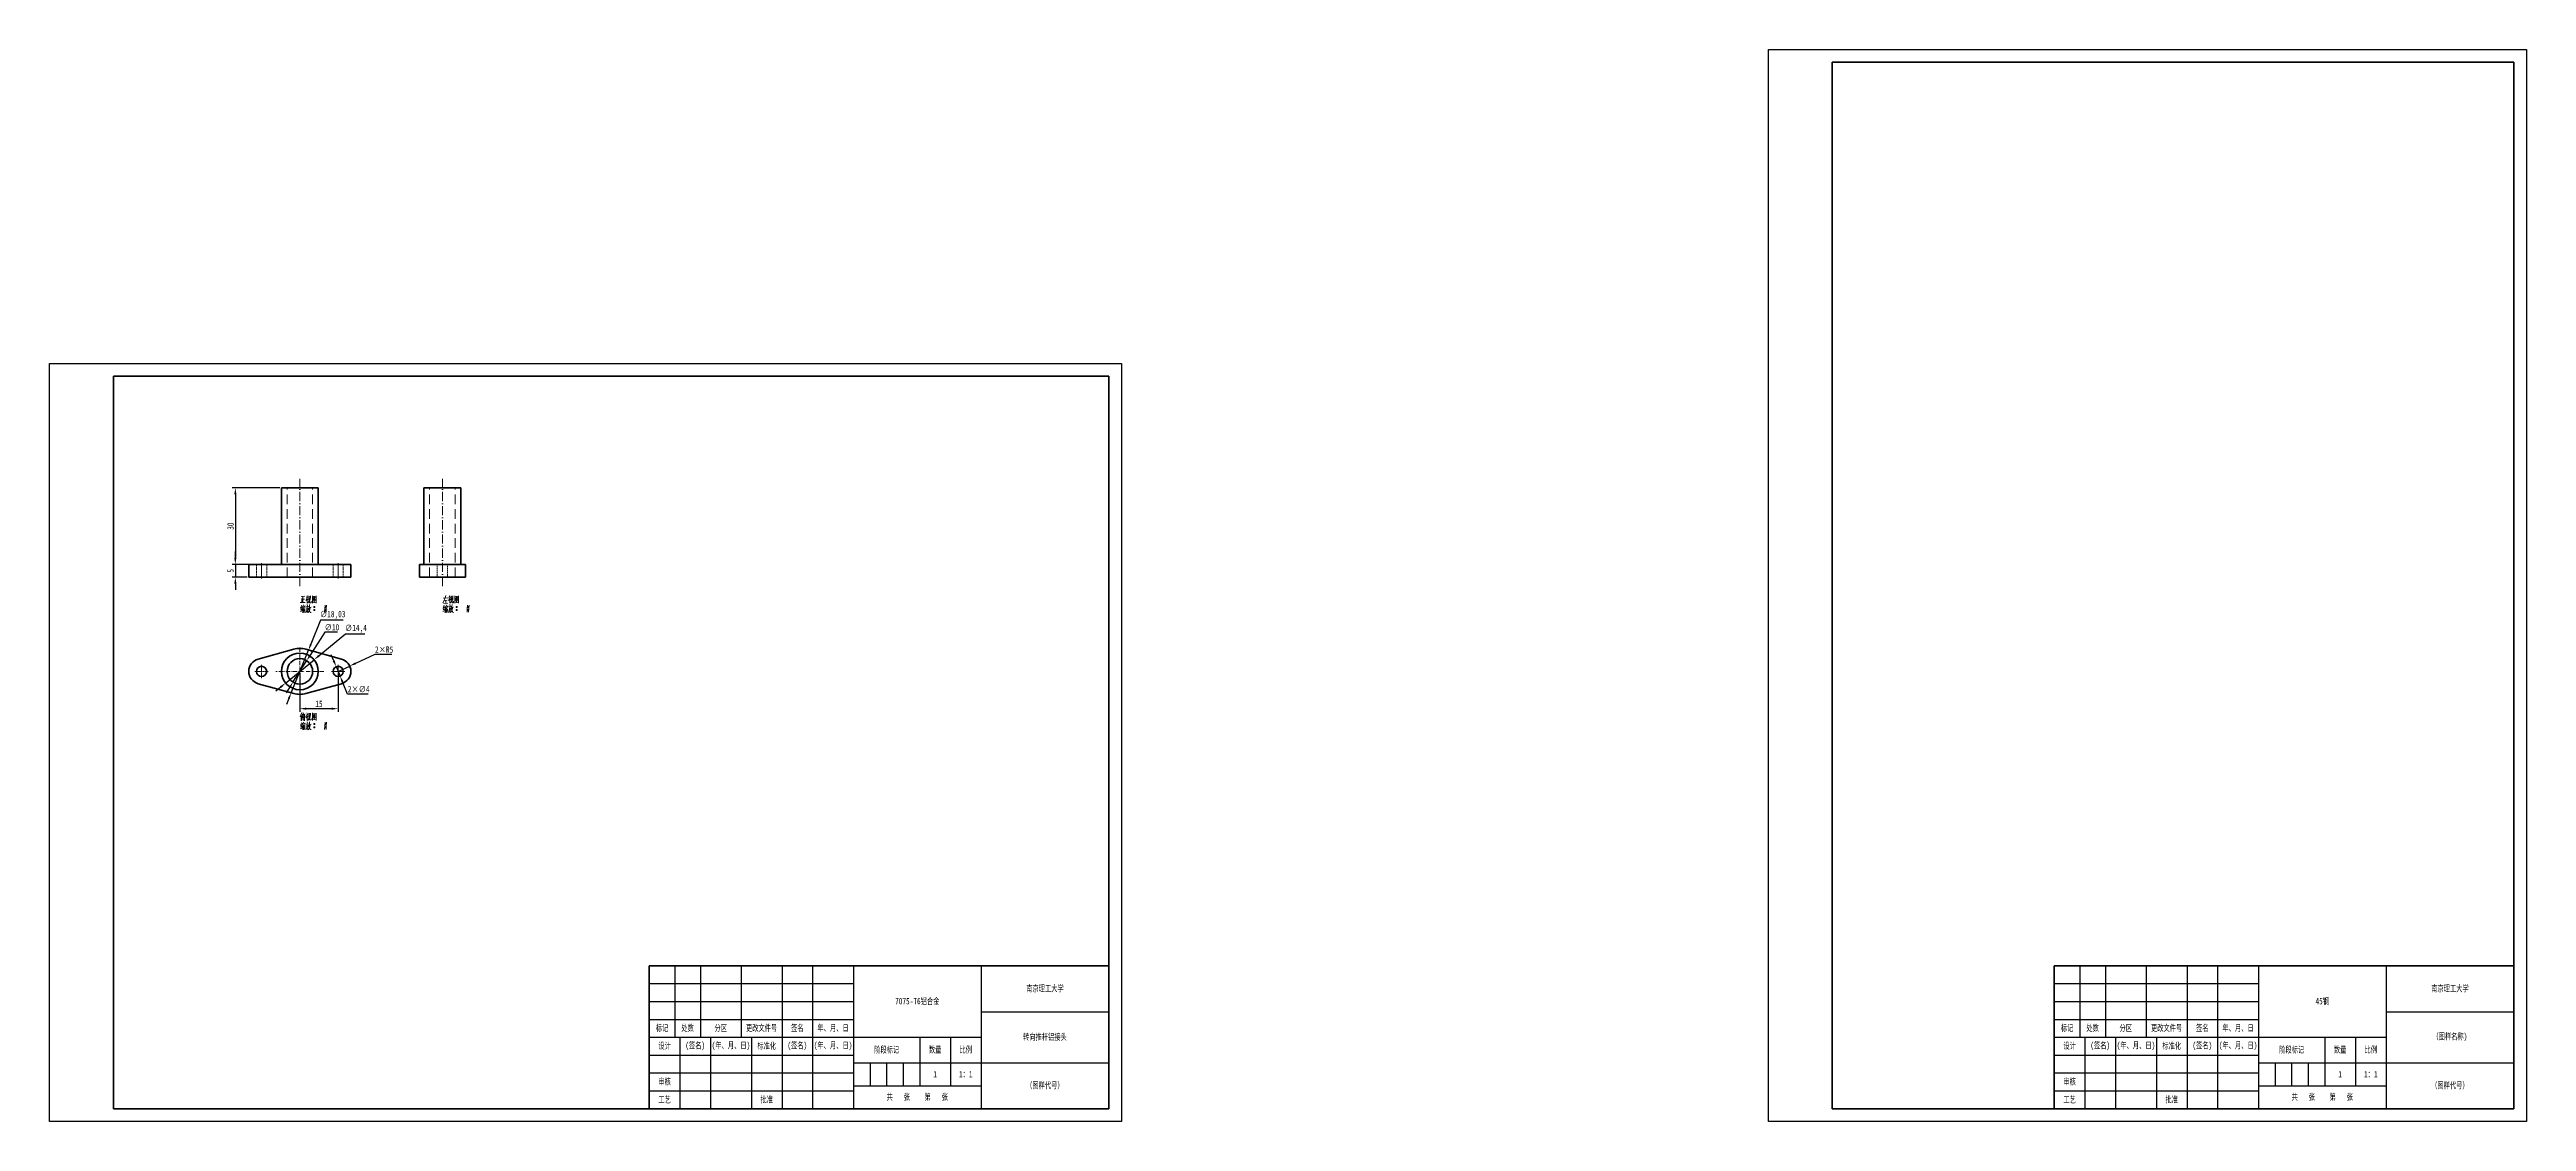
# Model space of a CAD drawing. Header units: millimetres. Extents: x 1050 to 2021, y 766 to 1186.
import ezdxf

# ---------------------------------------------------------------- set-up
doc = ezdxf.new("R2010")
doc.units = ezdxf.units.MM
doc.header["$LTSCALE"] = 0.3
for name, pattern in [('CENTER', [50.8, 31.75, -6.35, 6.35, -6.35]), ('DASHDOT', [18.5, 12, -3, 0.5, -3]), ('DASHED', [19.05, 12.7, -6.35])]:
    doc.linetypes.add(name, pattern=pattern)
for name, color, linetype, lineweight in [('尺寸线', 3, 'Continuous', 25), ('粗实线', 7, 'Continuous', 50), ('细实线', 7, 'Continuous', 25), ('细文本', 7, 'Continuous', 25), ('细点画线', 1, 'CENTER', 25), ('虚线', 2, 'DASHED', 25)]:
    doc.layers.add(name, color=color, linetype=linetype, lineweight=lineweight)
doc.styles.add('NUT Standard', font='simfang.ttf', dxfattribs={"width": 0.7, "height": 2.5})
doc.dimstyles.new('NUT Standard', dxfattribs={"dimtxt": 2.5, "dimasz": 2.5, "dimexe": 1.25, "dimexo": 0.625, "dimtad": 1, "dimtoh": 1, "dimtxsty": 'NUT Standard', "dimcen": 2.5, "dimadec": 0, "dimazin": 0, "dimtfac": 1, "dimtmove": 0, "dimatfit": 3, "dimfxl": 1, "dimarcsym": 0})

# ---------------------------------------------------------------- blocks, each defined once
blk = doc.blocks.new('*D5')
at = {"layer": 'Defpoints', "color": 0, "transparency": 16777216}
for p in [(1128.12, 983.89), (1122.85, 978.89), (1128.12, 978.89)]:
    blk.add_point(p, dxfattribs=at)
at = {"layer": '尺寸线', "color": 0, "lineweight": -2, "transparency": 16777216}
for p, q in [((1127.5, 983.89), (1121.6, 983.89)), ((1122.85, 986.39), (1122.85, 988.89)), ((1122.85, 983.89), (1122.85, 978.89)), ((1127.5, 978.89), (1121.6, 978.89)), ((1122.85, 976.39), (1122.85, 973.89))]:
    blk.add_line(p, q, dxfattribs=at)
at = {"layer": '尺寸线', "color": 0, "transparency": 16777216}
for points in [[(1122.43, 986.39), (1123.26, 986.39), (1122.85, 983.89)], [(1122.43, 976.39), (1123.26, 976.39), (1122.85, 978.89)]]:
    blk.add_solid(points, dxfattribs=at)
at = {"layer": '尺寸线', "color": 0, "transparency": 16777216, "insert": (1120.96, 981.39), "char_height": 2.5, "attachment_point": 5, "rotation": 90, "style": 'NUT Standard'}
blk.add_mtext('5', dxfattribs=at)
blk = doc.blocks.new('*D6')
at = {"layer": 'Defpoints', "color": 0, "transparency": 16777216}
for p in [(1140.92, 1013.89), (1122.85, 983.89), (1140.92, 983.89)]:
    blk.add_point(p, dxfattribs=at)
at = {"layer": '尺寸线', "color": 0, "lineweight": -2, "transparency": 16777216}
for p, q in [((1140.3, 1013.89), (1121.6, 1013.89)), ((1122.85, 1011.39), (1122.85, 986.39)), ((1140.3, 983.89), (1121.6, 983.89))]:
    blk.add_line(p, q, dxfattribs=at)
at = {"layer": '尺寸线', "color": 0, "transparency": 16777216}
for points in [[(1122.43, 1011.39), (1123.26, 1011.39), (1122.85, 1013.89)], [(1122.43, 986.39), (1123.26, 986.39), (1122.85, 983.89)]]:
    blk.add_solid(points, dxfattribs=at)
at = {"layer": '尺寸线', "color": 0, "transparency": 16777216, "insert": (1120.96, 998.89), "char_height": 2.5, "attachment_point": 5, "rotation": 90, "style": 'NUT Standard'}
blk.add_mtext('30', dxfattribs=at)
blk = doc.blocks.new('*D7')
at = {"layer": 'Defpoints', "color": 0, "transparency": 16777216}
for p in [(1150.81, 946.18), (1145.43, 937.75)]:
    blk.add_point(p, dxfattribs=at)
at = {"layer": '尺寸线', "color": 0, "lineweight": -2, "transparency": 16777216}
for p, q in [((1157.89, 957.27), (1152.16, 948.29)), ((1162.87, 957.27), (1157.89, 957.27)), ((1145.43, 937.75), (1150.81, 946.18)), ((1144.08, 935.65), (1142.74, 933.54))]:
    blk.add_line(p, q, dxfattribs=at)
at = {"layer": '尺寸线', "color": 0, "transparency": 16777216}
for points in [[(1151.8, 948.52), (1152.51, 948.07), (1150.81, 946.18)], [(1143.73, 935.87), (1144.44, 935.42), (1145.43, 937.75)]]:
    blk.add_solid(points, dxfattribs=at)
at = {"layer": '尺寸线', "color": 0, "transparency": 16777216, "insert": (1160.69, 959.23), "char_height": 2.5, "attachment_point": 5, "style": 'NUT Standard'}
blk.add_mtext('∅10', dxfattribs=at)
blk = doc.blocks.new('*D8')
at = {"layer": 'Defpoints', "color": 0, "transparency": 16777216}
for p in [(1153.69, 946.53), (1142.55, 937.41)]:
    blk.add_point(p, dxfattribs=at)
at = {"layer": '尺寸线', "color": 0, "lineweight": -2, "transparency": 16777216}
for p, q in [((1165.97, 956.58), (1155.63, 948.11)), ((1173.56, 956.58), (1165.97, 956.58)), ((1142.55, 937.41), (1153.69, 946.53)), ((1140.61, 935.83), (1138.68, 934.24))]:
    blk.add_line(p, q, dxfattribs=at)
at = {"layer": '尺寸线', "color": 0, "transparency": 16777216}
for points in [[(1155.36, 948.43), (1155.89, 947.79), (1153.69, 946.53)], [(1140.35, 936.15), (1140.88, 935.5), (1142.55, 937.41)]]:
    blk.add_solid(points, dxfattribs=at)
at = {"layer": '尺寸线', "color": 0, "transparency": 16777216, "insert": (1170.08, 958.66), "char_height": 2.5, "attachment_point": 5, "style": 'NUT Standard'}
blk.add_mtext('∅14,4', dxfattribs=at)
blk = doc.blocks.new('*D9')
at = {"layer": 'Defpoints', "color": 0, "transparency": 16777216}
for p in [(1151.51, 950.31), (1144.72, 933.61)]:
    blk.add_point(p, dxfattribs=at)
at = {"layer": '尺寸线', "color": 0, "lineweight": -2, "transparency": 16777216}
for p, q in [((1156.27, 962.01), (1152.46, 952.62)), ((1165.07, 962.01), (1156.27, 962.01)), ((1144.72, 933.61), (1151.51, 950.31)), ((1143.78, 931.29), (1142.84, 928.98))]:
    blk.add_line(p, q, dxfattribs=at)
blk.add_arc((1148.12, 941.96), 9.01, 59.92484, 70.57204, dxfattribs=at)
at = {"layer": '尺寸线', "color": 0, "transparency": 16777216}
for points in [[(1152.07, 952.78), (1152.84, 952.46), (1151.51, 950.31)], [(1143.4, 931.45), (1144.17, 931.13), (1144.72, 933.61)]]:
    blk.add_solid(points, dxfattribs=at)
at = {"layer": '尺寸线', "color": 0, "transparency": 16777216, "insert": (1160.98, 964.09), "char_height": 2.5, "attachment_point": 5, "style": 'NUT Standard'}
blk.add_mtext('∅18,03', dxfattribs=at)
blk = doc.blocks.new('*D10')
at = {"layer": 'Defpoints', "color": 0, "transparency": 16777216}
for p in [(1162.35, 943.82), (1163.89, 940.12)]:
    blk.add_point(p, dxfattribs=at)
at = {"layer": '尺寸线', "color": 0, "lineweight": -2, "transparency": 16777216}
for p, q in [((1161.4, 946.13), (1160.44, 948.43)), ((1162.35, 943.82), (1163.89, 940.12)), ((1166.83, 933.04), (1164.84, 937.81)), ((1174.91, 933.04), (1166.83, 933.04))]:
    blk.add_line(p, q, dxfattribs=at)
at = {"layer": '尺寸线', "color": 0, "transparency": 16777216}
for points in [[(1161.78, 946.29), (1161.01, 945.97), (1162.35, 943.82)], [(1165.23, 937.97), (1164.46, 937.65), (1163.89, 940.12)]]:
    blk.add_solid(points, dxfattribs=at)
at = {"layer": '尺寸线', "color": 0, "transparency": 16777216, "insert": (1171.18, 935), "char_height": 2.5, "attachment_point": 5, "style": 'NUT Standard'}
blk.add_mtext('2×∅4', dxfattribs=at)
blk = doc.blocks.new('*D11')
at = {"layer": 'Defpoints', "color": 0, "transparency": 16777216}
for p in [(1148.12, 941.97), (1163.12, 941.97), (1148.12, 927.34)]:
    blk.add_point(p, dxfattribs=at)
at = {"layer": '尺寸线', "color": 0, "lineweight": -2, "transparency": 16777216}
for p, q in [((1148.12, 941.34), (1148.12, 926.09)), ((1163.12, 941.34), (1163.12, 926.09)), ((1160.62, 927.34), (1150.62, 927.34))]:
    blk.add_line(p, q, dxfattribs=at)
at = {"layer": '尺寸线', "color": 0, "transparency": 16777216}
for points in [[(1150.62, 927.76), (1150.62, 926.92), (1148.12, 927.34)], [(1160.62, 927.76), (1160.62, 926.92), (1163.12, 927.34)]]:
    blk.add_solid(points, dxfattribs=at)
at = {"layer": '尺寸线', "color": 0, "transparency": 16777216, "insert": (1155.62, 929.23), "char_height": 2.5, "attachment_point": 5, "style": 'NUT Standard'}
blk.add_mtext('15', dxfattribs=at)
blk = doc.blocks.new('*D12')
at = {"layer": 'Defpoints', "color": 0, "transparency": 16777216}
for p in [(1163.12, 941.97), (1167.66, 944.07)]:
    blk.add_point(p, dxfattribs=at)
at = {"layer": '尺寸线', "color": 0, "lineweight": -2, "transparency": 16777216}
for p, q in [((1163.12, 941.97), (1167.66, 944.07)), ((1177.47, 948.61), (1169.93, 945.12)), ((1184.2, 948.61), (1177.47, 948.61))]:
    blk.add_line(p, q, dxfattribs=at)
at = {"layer": '尺寸线', "color": 0, "transparency": 16777216}
blk.add_solid([(1169.75, 945.5), (1170.1, 944.74), (1167.66, 944.07)], dxfattribs=at)
at = {"layer": '尺寸线', "color": 0, "transparency": 16777216, "insert": (1181.15, 950.5), "char_height": 2.5, "attachment_point": 5, "style": 'NUT Standard'}
blk.add_mtext('2×R5', dxfattribs=at)

msp = doc.modelspace()

# ---------------------------------------------------------------- linework, layer by layer
for p, q in [((1723.555, 765.619), (1723.555, 1185.619)), ((1723.555, 1185.619), (2020.555, 1185.619)), ((2020.555, 1185.619), (2020.555, 765.619)), ((1050.042, 1062.619), (1470.042, 1062.619)), ((1050.042, 765.619), (1050.042, 1062.619)), ((1470.042, 1062.619), (1470.042, 765.619)), ((2015.555, 854.619), (2015.555, 770.619)), ((1470.042, 765.619), (1050.042, 765.619)), ((2020.555, 765.619), (1723.555, 765.619))]:
    msp.add_line(p, q)
at = {"color": 7, "lineweight": 35}
for p, q in [((1140.92, 983.891), (1140.92, 1013.892)), ((1155.32, 1013.892), (1140.92, 1013.892)), ((1155.32, 983.891), (1155.32, 1013.892)), ((1203.96, 1013.892), (1196.76, 1013.892)), ((1196.76, 983.891), (1196.76, 1013.892)), ((1211.16, 1013.892), (1203.96, 1013.892)), ((1211.16, 983.891), (1211.16, 1013.892)), ((1128.12, 983.891), (1131.787, 983.891)), ((1128.12, 978.891), (1128.12, 983.891)), ((1131.787, 983.891), (1145.72, 983.891)), ((1145.72, 983.891), (1148.12, 983.891)), ((1148.12, 983.891), (1150.52, 983.891)), ((1150.52, 983.891), (1164.454, 983.891)), ((1164.454, 983.891), (1168.12, 983.891)), ((1168.12, 978.891), (1168.12, 983.891)), ((1194.96, 983.891), (1195.286, 983.891)), ((1194.96, 978.891), (1194.96, 983.891)), ((1195.286, 983.891), (1199.141, 983.891)), ((1199.141, 983.891), (1208.779, 983.891)), ((1208.779, 983.891), (1212.634, 983.891)), ((1212.634, 983.891), (1212.96, 983.891)), ((1212.96, 978.891), (1212.96, 983.891)), ((1128.12, 978.891), (1131.787, 978.891)), ((1131.787, 978.891), (1145.72, 978.891)), ((1145.72, 978.891), (1148.12, 978.891)), ((1148.12, 978.891), (1150.52, 978.891)), ((1150.52, 978.891), (1164.454, 978.891)), ((1164.454, 978.891), (1168.12, 978.891)), ((1194.96, 978.891), (1195.286, 978.891)), ((1195.286, 978.891), (1199.141, 978.891)), ((1199.141, 978.891), (1208.779, 978.891)), ((1208.779, 978.891), (1212.634, 978.891)), ((1212.634, 978.891), (1212.96, 978.891)), ((1145.72, 950.643), (1131.787, 946.788)), ((1164.454, 946.788), (1150.52, 950.643)), ((1131.787, 937.15), (1145.72, 933.295)), ((1150.52, 933.295), (1164.454, 937.15))]:
    msp.add_line(p, q, dxfattribs=at)
at = {"color": 7, "linetype": 'DASHED', "lineweight": 13, "ltscale": 0.125}
for p, q in [((1201.96, 983.891), (1201.96, 978.891)), ((1205.96, 983.891), (1205.96, 978.891))]:
    msp.add_line(p, q, dxfattribs=at)
at = {"color": 7, "lineweight": 13}
for points in [[(1148.575, 971.331), (1150.08, 971.401)], [(1148.855, 970.526), (1148.855, 968.951)], [(1149.345, 971.331), (1149.345, 970.176), (1149.345, 968.986)], [(1151.165, 970.946), (1150.99, 970.456), (1150.5, 969.721)], [(1150.535, 970.736), (1151.095, 970.806)], [(1150.815, 971.611), (1151.095, 971.191)], [(1151.585, 971.576), (1151.585, 969.896)], [(1152.25, 971.401), (1151.585, 971.331)], [(1151.9, 970.981), (1151.795, 969.931)], [(1152.18, 969.826), (1152.25, 971.506)], [(1153.02, 971.611), (1153.02, 970.141), (1153.02, 968.636)], [(1153.02, 971.576), (1153.02, 970.176), (1153.02, 968.776)], [(1154.49, 971.436), (1153.02, 971.296)], [(1153.79, 971.156), (1153.23, 970.351)], [(1153.545, 970.596), (1154.245, 969.861)], [(1153.58, 970.806), (1154.035, 970.876)], [(1153.79, 970.386), (1154.14, 971.016)], [(1154.455, 968.811), (1154.455, 970.176), (1154.49, 971.576)], [(1204.31, 970.701), (1206.13, 970.841)], [(1205.115, 970.771), (1204.66, 969.721)], [(1205.325, 971.716), (1205.115, 970.771)], [(1207.005, 970.946), (1206.83, 970.456), (1206.34, 969.721)], [(1206.375, 970.736), (1206.935, 970.806)], [(1206.655, 971.611), (1206.935, 971.191)], [(1207.425, 971.576), (1207.425, 969.896)], [(1208.09, 971.401), (1207.425, 971.331)], [(1207.74, 970.981), (1207.635, 969.931)], [(1208.02, 969.826), (1208.09, 971.506)], [(1208.86, 971.611), (1208.86, 970.141), (1208.86, 968.636)], [(1208.86, 971.576), (1208.86, 970.176), (1208.86, 968.776)], [(1210.33, 971.436), (1208.86, 971.296)], [(1209.63, 971.156), (1209.07, 970.351)], [(1209.385, 970.596), (1210.085, 969.861)], [(1209.42, 970.806), (1209.875, 970.876)], [(1209.63, 970.386), (1209.98, 971.016)], [(1210.295, 968.811), (1210.295, 970.176), (1210.33, 971.576)], [(1148.295, 968.916), (1150.255, 969.021)], [(1148.33, 965.416), (1149.03, 965.801)], [(1148.785, 966.851), (1148.365, 966.711)], [(1148.855, 967.866), (1148.4, 966.781)], [(1148.435, 966.081), (1148.96, 966.256)], [(1148.925, 967.096), (1148.47, 966.081)], [(1149.24, 966.571), (1148.925, 966.081)], [(1149.17, 967.551), (1149.065, 966.991)], [(1149.17, 967.411), (1150.22, 967.551)], [(1149.415, 967.131), (1149.24, 966.571)], [(1149.275, 966.641), (1149.275, 964.926)], [(1149.345, 970.211), (1149.975, 970.281)], [(1149.485, 966.851), (1150.185, 966.956)], [(1149.555, 968.041), (1149.73, 967.656)], [(1149.555, 966.431), (1149.59, 965.031)], [(1149.555, 966.326), (1150.08, 966.396)], [(1149.59, 965.766), (1149.975, 965.836)], [(1150.045, 965.276), (1149.625, 965.206)], [(1149.8, 966.886), (1149.73, 966.326)], [(1150.115, 966.501), (1150.045, 965.101)], [(1150.255, 967.656), (1150.115, 967.201)], [(1151.025, 967.271), (1150.92, 966.361), (1150.815, 965.941), (1150.5, 965.066)], [(1150.535, 967.201), (1151.585, 967.341)], [(1151.34, 966.781), (1151.235, 965.941), (1151.095, 965.101), (1150.885, 965.381)], [(1150.955, 966.606), (1151.34, 966.676)], [(1150.99, 970.456), (1150.99, 968.671)], [(1150.99, 970.281), (1151.305, 969.966)], [(1151.025, 968.111), (1151.13, 967.551)], [(1151.095, 968.671), (1151.375, 968.951)], [(1151.725, 965.521), (1151.34, 964.996)], [(1151.375, 968.951), (1151.62, 969.301)], [(1151.725, 966.781), (1151.55, 966.221)], [(1151.795, 969.931), (1151.62, 969.301)], [(1151.655, 966.536), (1152.215, 965.101)], [(1151.865, 967.411), (1151.725, 966.781)], [(1152.005, 966.151), (1151.725, 965.521)], [(1151.795, 967.026), (1152.495, 967.166)], [(1151.935, 968.146), (1151.865, 967.411)], [(1151.935, 968.951), (1151.935, 970.036)], [(1152.075, 968.846), (1151.935, 968.951)], [(1152.215, 967.096), (1152.005, 966.151)], [(1152.495, 968.846), (1152.075, 968.846)], [(1152.215, 965.101), (1152.53, 965.101)], [(1152.495, 969.476), (1152.495, 968.846)], [(1153.02, 968.881), (1154.385, 968.986)], [(1153.09, 969.686), (1153.58, 970.106)], [(1153.545, 969.511), (1153.895, 969.126)], [(1153.545, 967.236), (1153.93, 967.236)], [(1153.545, 965.976), (1153.93, 965.976)], [(1153.58, 970.106), (1153.79, 970.386)], [(1153.58, 967.341), (1153.895, 967.341)], [(1153.58, 967.096), (1153.895, 967.096)], [(1153.58, 966.081), (1153.895, 966.081)], [(1153.58, 965.836), (1153.895, 965.836)], [(1153.65, 969.896), (1153.895, 969.616)], [(1154.245, 969.861), (1154.42, 969.896)], [(1154.455, 968.706), (1154.455, 968.811), (1154.385, 968.986)], [(1157.99, 967.971), (1157.885, 966.571), (1157.78, 965.171)], [(1157.99, 967.236), (1158.375, 967.236)], [(1157.99, 965.976), (1158.375, 965.976)], [(1158.025, 967.341), (1158.34, 967.341)], [(1158.025, 967.096), (1158.34, 967.096)], [(1158.025, 966.081), (1158.34, 966.081)], [(1158.025, 965.836), (1158.34, 965.836)], [(1158.585, 967.971), (1158.48, 966.571), (1158.375, 965.171)], [(1204.66, 969.721), (1204.1, 968.846)], [(1204.17, 965.416), (1204.87, 965.801)], [(1204.625, 966.851), (1204.205, 966.711)], [(1204.695, 967.866), (1204.24, 966.781)], [(1204.275, 966.081), (1204.8, 966.256)], [(1204.765, 967.096), (1204.31, 966.081)], [(1204.415, 968.601), (1206.13, 968.706)], [(1205.08, 966.571), (1204.765, 966.081)], [(1204.8, 969.791), (1205.885, 969.896)], [(1205.01, 967.551), (1204.905, 966.991)], [(1205.01, 967.411), (1206.06, 967.551)], [(1205.255, 967.131), (1205.08, 966.571)], [(1205.115, 966.641), (1205.115, 964.926)], [(1205.325, 969.826), (1205.29, 968.636)], [(1205.325, 966.851), (1206.025, 966.956)], [(1205.395, 968.041), (1205.57, 967.656)], [(1205.395, 966.431), (1205.43, 965.031)], [(1205.395, 966.326), (1205.92, 966.396)], [(1205.43, 965.766), (1205.815, 965.836)], [(1205.885, 965.276), (1205.465, 965.206)], [(1205.64, 966.886), (1205.57, 966.326)], [(1205.955, 966.501), (1205.885, 965.101)], [(1206.095, 967.656), (1205.955, 967.201)], [(1206.865, 967.271), (1206.76, 966.361), (1206.655, 965.941), (1206.34, 965.066)], [(1206.375, 967.201), (1207.425, 967.341)], [(1207.18, 966.781), (1207.075, 965.941), (1206.935, 965.101), (1206.725, 965.381)], [(1206.795, 966.606), (1207.18, 966.676)], [(1206.83, 970.456), (1206.83, 968.671)], [(1206.83, 970.281), (1207.145, 969.966)], [(1206.865, 968.111), (1206.97, 967.551)], [(1206.935, 968.671), (1207.215, 968.951)], [(1207.565, 965.521), (1207.18, 964.996)], [(1207.215, 968.951), (1207.46, 969.301)], [(1207.565, 966.781), (1207.39, 966.221)], [(1207.635, 969.931), (1207.46, 969.301)], [(1207.495, 966.536), (1208.055, 965.101)], [(1207.705, 967.411), (1207.565, 966.781)], [(1207.845, 966.151), (1207.565, 965.521)], [(1207.635, 967.026), (1208.335, 967.166)], [(1207.775, 968.146), (1207.705, 967.411)], [(1207.775, 968.951), (1207.775, 970.036)], [(1207.915, 968.846), (1207.775, 968.951)], [(1208.055, 967.096), (1207.845, 966.151)], [(1208.335, 968.846), (1207.915, 968.846)], [(1208.055, 965.101), (1208.37, 965.101)], [(1208.335, 969.476), (1208.335, 968.846)], [(1208.86, 968.881), (1210.225, 968.986)], [(1208.93, 969.686), (1209.42, 970.106)], [(1209.385, 969.511), (1209.735, 969.126)], [(1209.385, 967.236), (1209.77, 967.236)], [(1209.385, 965.976), (1209.77, 965.976)], [(1209.42, 970.106), (1209.63, 970.386)], [(1209.42, 967.341), (1209.735, 967.341)], [(1209.42, 967.096), (1209.735, 967.096)], [(1209.42, 966.081), (1209.735, 966.081)], [(1209.42, 965.836), (1209.735, 965.836)], [(1209.49, 969.896), (1209.735, 969.616)], [(1210.085, 969.861), (1210.26, 969.896)], [(1210.295, 968.706), (1210.295, 968.811), (1210.225, 968.986)], [(1213.83, 967.971), (1213.725, 966.571), (1213.62, 965.171)], [(1213.83, 967.236), (1214.215, 967.236)], [(1213.83, 965.976), (1214.215, 965.976)], [(1213.865, 967.341), (1214.18, 967.341)], [(1213.865, 967.096), (1214.18, 967.096)], [(1213.865, 966.081), (1214.18, 966.081)], [(1213.865, 965.836), (1214.18, 965.836)], [(1214.425, 967.971), (1214.32, 966.571), (1214.215, 965.171)], [(1148.925, 925.794), (1148.225, 924.184)], [(1148.68, 925.129), (1148.68, 923.904), (1148.68, 922.644)], [(1148.96, 923.379), (1148.785, 922.749)], [(1149.065, 924.009), (1148.96, 923.379)], [(1149.1, 925.304), (1149.065, 924.009)], [(1149.1, 925.059), (1150.22, 925.234)], [(1149.38, 924.429), (1149.135, 923.974)], [(1149.485, 924.954), (1149.38, 924.429)], [(1149.38, 924.429), (1149.38, 922.679)], [(1149.485, 925.759), (1149.695, 925.269)], [(1149.485, 924.254), (1150.29, 924.394)], [(1149.555, 924.009), (1149.695, 923.589)], [(1149.555, 922.119), (1149.73, 921.734)], [(1149.94, 922.644), (1149.66, 923.099)], [(1149.94, 925.059), (1149.94, 923.869), (1149.94, 922.644)], [(1151.165, 925.024), (1150.99, 924.534), (1150.5, 923.799)], [(1150.535, 924.814), (1151.095, 924.884)], [(1150.815, 925.689), (1151.095, 925.269)], [(1150.99, 924.534), (1150.99, 922.749)], [(1150.99, 924.359), (1151.305, 924.044)], [(1151.025, 922.189), (1151.13, 921.629)], [(1151.095, 922.749), (1151.375, 923.029)], [(1151.375, 923.029), (1151.62, 923.379)], [(1151.585, 925.654), (1151.585, 923.974)], [(1152.25, 925.479), (1151.585, 925.409)], [(1151.795, 924.009), (1151.62, 923.379)], [(1151.9, 925.059), (1151.795, 924.009)], [(1151.935, 922.224), (1151.865, 921.489)], [(1151.935, 923.029), (1151.935, 924.114)], [(1152.075, 922.924), (1151.935, 923.029)], [(1152.495, 922.924), (1152.075, 922.924)], [(1152.18, 923.904), (1152.25, 925.584)], [(1152.495, 923.554), (1152.495, 922.924)], [(1153.02, 925.689), (1153.02, 924.219), (1153.02, 922.714)], [(1153.02, 925.654), (1153.02, 924.254), (1153.02, 922.854)], [(1154.49, 925.514), (1153.02, 925.374)], [(1153.02, 922.959), (1154.385, 923.064)], [(1153.09, 923.764), (1153.58, 924.184)], [(1153.79, 925.234), (1153.23, 924.429)], [(1153.545, 924.674), (1154.245, 923.939)], [(1153.545, 923.589), (1153.895, 923.204)], [(1153.58, 924.884), (1154.035, 924.954)], [(1153.58, 924.184), (1153.79, 924.464)], [(1153.65, 923.974), (1153.895, 923.694)], [(1153.79, 924.464), (1154.14, 925.094)], [(1154.245, 923.939), (1154.42, 923.974)], [(1154.455, 922.784), (1154.455, 922.889), (1154.385, 923.064)], [(1154.455, 922.889), (1154.455, 924.254), (1154.49, 925.654)], [(1157.99, 922.049), (1157.885, 920.649), (1157.78, 919.249)], [(1158.585, 922.049), (1158.48, 920.649), (1158.375, 919.249)], [(1148.33, 919.494), (1149.03, 919.879)], [(1148.785, 920.929), (1148.365, 920.789)], [(1148.855, 921.944), (1148.4, 920.859)], [(1148.435, 920.159), (1148.96, 920.334)], [(1148.925, 921.174), (1148.47, 920.159)], [(1149.24, 920.649), (1148.925, 920.159)], [(1149.17, 921.629), (1149.065, 921.069)], [(1149.17, 921.489), (1150.22, 921.629)], [(1149.415, 921.209), (1149.24, 920.649)], [(1149.275, 920.719), (1149.275, 919.004)], [(1149.485, 920.929), (1150.185, 921.034)], [(1149.555, 920.509), (1149.59, 919.109)], [(1149.555, 920.404), (1150.08, 920.474)], [(1149.59, 919.844), (1149.975, 919.914)], [(1150.045, 919.354), (1149.625, 919.284)], [(1149.8, 920.964), (1149.73, 920.404)], [(1150.115, 920.579), (1150.045, 919.179)], [(1150.255, 921.734), (1150.115, 921.279)], [(1151.025, 921.349), (1150.92, 920.439), (1150.815, 920.019), (1150.5, 919.144)], [(1150.535, 921.279), (1151.585, 921.419)], [(1151.34, 920.859), (1151.235, 920.019), (1151.095, 919.179), (1150.885, 919.459)], [(1150.955, 920.684), (1151.34, 920.754)], [(1151.725, 919.599), (1151.34, 919.074)], [(1151.725, 920.859), (1151.55, 920.299)], [(1151.655, 920.614), (1152.215, 919.179)], [(1151.865, 921.489), (1151.725, 920.859)], [(1152.005, 920.229), (1151.725, 919.599)], [(1151.795, 921.104), (1152.495, 921.244)], [(1152.215, 921.174), (1152.005, 920.229)], [(1152.215, 919.179), (1152.53, 919.179)], [(1153.545, 921.314), (1153.93, 921.314)], [(1153.545, 920.054), (1153.93, 920.054)], [(1153.58, 921.419), (1153.895, 921.419)], [(1153.58, 921.174), (1153.895, 921.174)], [(1153.58, 920.159), (1153.895, 920.159)], [(1153.58, 919.914), (1153.895, 919.914)], [(1157.99, 921.314), (1158.375, 921.314)], [(1157.99, 920.054), (1158.375, 920.054)], [(1158.025, 921.419), (1158.34, 921.419)], [(1158.025, 921.174), (1158.34, 921.174)], [(1158.025, 920.159), (1158.34, 920.159)], [(1158.025, 919.914), (1158.34, 919.914)]]:
    msp.add_lwpolyline(points, dxfattribs=at)
for points in [[(1153.65, 967.026), (1153.825, 967.026), (1153.93, 967.131), (1153.93, 967.306), (1153.825, 967.411), (1153.65, 967.411), (1153.545, 967.306), (1153.545, 967.131)], [(1153.65, 965.766), (1153.825, 965.766), (1153.93, 965.871), (1153.93, 966.046), (1153.825, 966.151), (1153.65, 966.151), (1153.545, 966.046), (1153.545, 965.871)], [(1158.095, 967.026), (1158.27, 967.026), (1158.375, 967.131), (1158.375, 967.306), (1158.27, 967.411), (1158.095, 967.411), (1157.99, 967.306), (1157.99, 967.131)], [(1158.095, 965.766), (1158.27, 965.766), (1158.375, 965.871), (1158.375, 966.046), (1158.27, 966.151), (1158.095, 966.151), (1157.99, 966.046), (1157.99, 965.871)], [(1209.49, 967.026), (1209.665, 967.026), (1209.77, 967.131), (1209.77, 967.306), (1209.665, 967.411), (1209.49, 967.411), (1209.385, 967.306), (1209.385, 967.131)], [(1209.49, 965.766), (1209.665, 965.766), (1209.77, 965.871), (1209.77, 966.046), (1209.665, 966.151), (1209.49, 966.151), (1209.385, 966.046), (1209.385, 965.871)], [(1213.935, 967.026), (1214.11, 967.026), (1214.215, 967.131), (1214.215, 967.306), (1214.11, 967.411), (1213.935, 967.411), (1213.83, 967.306), (1213.83, 967.131)], [(1213.935, 965.766), (1214.11, 965.766), (1214.215, 965.871), (1214.215, 966.046), (1214.11, 966.151), (1213.935, 966.151), (1213.83, 966.046), (1213.83, 965.871)], [(1153.65, 921.104), (1153.825, 921.104), (1153.93, 921.209), (1153.93, 921.384), (1153.825, 921.489), (1153.65, 921.489), (1153.545, 921.384), (1153.545, 921.209)], [(1153.65, 919.844), (1153.825, 919.844), (1153.93, 919.949), (1153.93, 920.124), (1153.825, 920.229), (1153.65, 920.229), (1153.545, 920.124), (1153.545, 919.949)], [(1158.095, 921.104), (1158.27, 921.104), (1158.375, 921.209), (1158.375, 921.384), (1158.27, 921.489), (1158.095, 921.489), (1157.99, 921.384), (1157.99, 921.209)], [(1158.095, 919.844), (1158.27, 919.844), (1158.375, 919.949), (1158.375, 920.124), (1158.27, 920.229), (1158.095, 920.229), (1157.99, 920.124), (1157.99, 919.949)]]:
    msp.add_lwpolyline(points, close=True, dxfattribs=at)
at = {"color": 7, "lineweight": 35}
for centre, radius in [((1133.12, 941.969), 2), ((1148.12, 941.969), 7.2), ((1148.12, 941.969), 5), ((1163.12, 941.969), 2)]:
    msp.add_circle(centre, radius, dxfattribs=at)
for centre, radius, start, end in [((1133.121, 941.969), 5, 105.468284, 254.531716), ((1148.122, 941.956), 9.013, 90.01119, 105.454815), ((1148.119, 941.956), 9.013, 74.545183, 89.988808), ((1163.12, 941.969), 5, 285.468286, 74.531714), ((1148.122, 941.982), 9.013, 254.545185, 269.98881), ((1148.119, 941.982), 9.013, 270.011192, 285.454817)]:
    msp.add_arc(centre, radius, start, end, dxfattribs=at)
at = {"layer": '粗实线'}
for p, q in [((1748.555, 770.619), (1748.555, 1180.619)), ((1748.555, 1180.619), (2015.555, 1180.619)), ((2015.555, 1180.619), (2015.555, 770.619)), ((1075.042, 770.619), (1075.042, 1057.619)), ((1075.042, 1057.619), (1465.042, 1057.619)), ((1465.042, 1057.619), (1465.042, 770.619)), ((1285.042, 826.619), (1465.042, 826.619)), ((1285.042, 770.619), (1285.042, 826.619)), ((1835.555, 826.619), (2015.555, 826.619)), ((1835.555, 770.619), (1835.555, 826.619)), ((1465.042, 770.619), (1075.042, 770.619)), ((1285.042, 770.619), (1465.042, 770.619)), ((2015.555, 770.619), (1748.555, 770.619))]:
    msp.add_line(p, q, dxfattribs=at)
at = {"layer": '细实线'}
for p, q in [((1295.042, 826.619), (1295.042, 798.619)), ((1305.042, 826.619), (1305.042, 798.619)), ((1321.042, 826.619), (1321.042, 798.619)), ((1337.042, 826.619), (1337.042, 798.619)), ((1349.042, 826.619), (1349.042, 798.619)), ((1365.042, 826.619), (1365.042, 770.619)), ((1415.042, 826.619), (1415.042, 770.619)), ((1845.555, 826.619), (1845.555, 798.619)), ((1855.555, 826.619), (1855.555, 798.619)), ((1871.555, 826.619), (1871.555, 798.619)), ((1887.555, 826.619), (1887.555, 798.619)), ((1899.555, 826.619), (1899.555, 798.619)), ((1915.555, 826.619), (1915.555, 770.619)), ((1965.555, 826.619), (1965.555, 770.619)), ((1285.042, 819.619), (1365.042, 819.619)), ((1835.555, 819.619), (1915.555, 819.619)), ((1285.042, 812.619), (1365.042, 812.619)), ((1285.042, 805.619), (1365.042, 805.619)), ((1415.042, 808.619), (1465.042, 808.619)), ((1835.555, 812.619), (1915.555, 812.619)), ((1835.555, 805.619), (1915.555, 805.619)), ((1965.555, 808.619), (2015.555, 808.619)), ((1285.042, 798.619), (1415.042, 798.619)), ((1297.042, 798.619), (1297.042, 770.619)), ((1309.042, 798.619), (1309.042, 770.619)), ((1325.042, 798.619), (1325.042, 770.619)), ((1337.042, 798.619), (1337.042, 770.619)), ((1349.042, 798.619), (1349.042, 770.619)), ((1391.042, 798.619), (1391.042, 779.619)), ((1403.042, 798.619), (1403.042, 779.619)), ((1835.555, 798.619), (1965.555, 798.619)), ((1847.555, 798.619), (1847.555, 770.619)), ((1859.555, 798.619), (1859.555, 770.619)), ((1875.555, 798.619), (1875.555, 770.619)), ((1887.555, 798.619), (1887.555, 770.619)), ((1899.555, 798.619), (1899.555, 770.619)), ((1941.555, 798.619), (1941.555, 779.619)), ((1953.555, 798.619), (1953.555, 779.619)), ((1285.042, 791.619), (1365.042, 791.619)), ((1365.042, 788.619), (1465.042, 788.619)), ((1371.542, 788.619), (1371.542, 779.619)), ((1378.042, 788.619), (1378.042, 779.619)), ((1384.542, 788.619), (1384.542, 779.619)), ((1835.555, 791.619), (1915.555, 791.619)), ((1915.555, 788.619), (2015.555, 788.619)), ((1922.055, 788.619), (1922.055, 779.619)), ((1928.555, 788.619), (1928.555, 779.619)), ((1935.055, 788.619), (1935.055, 779.619)), ((1285.042, 784.619), (1365.042, 784.619)), ((1285.042, 777.619), (1365.042, 777.619)), ((1365.042, 779.619), (1415.042, 779.619)), ((1835.555, 784.619), (1915.555, 784.619)), ((1835.555, 777.619), (1915.555, 777.619)), ((1915.555, 779.619), (1965.555, 779.619))]:
    msp.add_line(p, q, dxfattribs=at)
at = {"layer": '细点画线', "linetype": 'DASHDOT', "lineweight": 13}
for p, q in [((1148.12, 975.391), (1148.12, 1017.392)), ((1203.96, 975.391), (1203.96, 1017.392))]:
    msp.add_line(p, q, dxfattribs=at)
at = {"layer": '细点画线', "linetype": 'DASHDOT', "lineweight": 13, "ltscale": 0.150015}
for p, q in [((1133.12, 984.392), (1133.12, 978.391)), ((1163.12, 984.392), (1163.12, 978.391))]:
    msp.add_line(p, q, dxfattribs=at)
at = {"layer": '细点画线', "linetype": 'DASHDOT', "lineweight": 13, "ltscale": 0.468}
for p, q in [((1148.12, 951.329), (1148.12, 932.609)), ((1157.48, 941.969), (1138.76, 941.969))]:
    msp.add_line(p, q, dxfattribs=at)
at = {"layer": '细点画线', "linetype": 'DASHDOT', "lineweight": 13, "ltscale": 0.13}
for p, q in [((1135.72, 941.969), (1130.52, 941.969)), ((1133.12, 944.569), (1133.12, 939.369)), ((1165.72, 941.969), (1160.52, 941.969)), ((1163.12, 944.569), (1163.12, 939.369))]:
    msp.add_line(p, q, dxfattribs=at)
at = {"layer": '虚线', "linetype": 'DASHED', "lineweight": 13}
for p, q in [((1143.12, 978.891), (1143.12, 1013.892)), ((1153.12, 978.891), (1153.12, 1013.892)), ((1198.96, 978.891), (1198.96, 1013.892)), ((1208.96, 978.891), (1208.96, 1013.892))]:
    msp.add_line(p, q, dxfattribs=at)
at = {"layer": '虚线', "linetype": 'DASHED', "lineweight": 13, "ltscale": 0.125}
for p, q in [((1131.12, 978.891), (1131.12, 983.891)), ((1135.12, 978.891), (1135.12, 983.891)), ((1161.12, 978.891), (1161.12, 983.891)), ((1165.12, 978.891), (1165.12, 983.891)), ((1201.96, 983.891), (1201.96, 978.891)), ((1205.96, 983.891), (1205.96, 978.891))]:
    msp.add_line(p, q, dxfattribs=at)

# ---------------------------------------------------------------- texts
at = {"layer": '粗实线', "char_height": 2.5, "attachment_point": 5, "style": 'NUT Standard'}
for s, insert in [('\\pxqc;{\\fFangSong|b0|i0|c134|p49;1}', (1397.042, 784.119)), ('\\pxqc;{\\fFangSong|b0|i0|c134|p49;1：1}', (1409.042, 784.119)), ('\\pxqc;{\\fFangSong|b0|i0|c134|p49;1}', (1947.555, 784.119)), ('\\pxqc;{\\fFangSong|b0|i0|c134|p49;1：1}', (1959.555, 784.119))]:
    msp.add_mtext_dynamic_manual_height_columns(s, width=12, gutter_width=12.5, heights=[0], dxfattribs=dict(at, insert=insert))
at = {"layer": '粗实线', "char_height": 2.5, "width": 12, "attachment_point": 5, "style": 'NUT Standard'}
for s, insert in [('工艺', (1841.555, 774.119)), ('批准', (1881.555, 774.119))]:
    msp.add_mtext(s, dxfattribs=dict(at, insert=insert))
at = {"layer": '细文本', "char_height": 2.5, "attachment_point": 5, "style": 'NUT Standard'}
for s, insert, width in [('{\\fFangSong|b0|i0|c134|p49;南京理工大学}', (1440.042, 817.619), 50), ('{\\fFangSong|b0|i0|c134|p49;南京理工大学}', (1990.555, 817.619), 50), ('7075-T6铝合金', (1390.042, 812.619), 50), ('45钢', (1940.555, 812.619), 50), ('标记', (1290.042, 802.119), 10), ('设计', (1291.042, 795.119), 12), ('处数', (1300.042, 802.119), 10), ('(签名)', (1303.042, 795.119), 12), ('(年、月、日)', (1317.042, 795.119), 16), ('分区', (1313.042, 802.119), 16), ('更改文件号', (1329.042, 802.119), 16), ('标准化', (1331.042, 795.119), 12), ('(签名)', (1343.042, 795.119), 12), ('签名', (1343.042, 802.119), 12), ('(年、月、日)', (1357.042, 795.119), 16), ('年、月、日', (1357.042, 802.119), 16), ('转向推杆铝接头', (1440.042, 798.619), 50), ('标记', (1840.555, 802.119), 10), ('设计', (1841.555, 795.119), 12), ('处数', (1850.555, 802.119), 10), ('(签名)', (1853.555, 795.119), 12), ('(年、月、日)', (1867.555, 795.119), 16), ('分区', (1863.555, 802.119), 16), ('更改文件号', (1879.555, 802.119), 16), ('标准化', (1881.555, 795.119), 12), ('(签名)', (1893.555, 795.119), 12), ('签名', (1893.555, 802.119), 12), ('(年、月、日)', (1907.555, 795.119), 16), ('年、月、日', (1907.555, 802.119), 16), ('（图样名称)', (1990.555, 798.619), 50), ('阶段标记', (1378.042, 793.619), 26), ('数量', (1397.042, 793.619), 12), ('比例', (1409.042, 793.619), 12), ('阶段标记', (1928.555, 793.619), 26), ('数量', (1947.555, 793.619), 12), ('比例', (1959.555, 793.619), 12), ('审核', (1291.042, 781.119), 12), ('共   张    第   张', (1390.042, 775.119), 50), ('（图样代号）', (1440.042, 779.619), 50), ('审核', (1841.555, 781.119), 12), ('共   张    第   张', (1940.555, 775.119), 50), ('（图样代号）', (1990.555, 779.619), 50), ('工艺', (1291.042, 774.119), 12), ('批准', (1331.042, 774.119), 12)]:
    msp.add_mtext(s, dxfattribs=dict(at, insert=insert, width=width))

# ---------------------------------------------------------------- dimensions: what is measured, and where the dimension line sits
at = {"layer": '尺寸线'}
for p1, p2, distance, picture, middle in [((1140.92, 1013.892), (1140.92, 983.891), -18.075, '*D6', (1120.956, 998.891)), ((1128.12, 983.891), (1128.12, 978.891), -5.275, '*D5', (1120.956, 981.391)), ((1163.12, 941.969), (1148.12, 941.969), 14.628, '*D11', (1155.62, 929.23))]:
    dim = msp.add_aligned_dim(p1=p1, p2=p2, distance=distance, dimstyle='NUT Standard', dxfattribs=at)
    dim.commit()
    dim.dimension.update_dxf_attribs({"geometry": picture, "text_midpoint": middle})
for p1, p2, picture, middle in [((1145.43, 937.754), (1150.811, 946.184), '*D7', (1160.692, 957.27)), ((1144.723, 933.607), (1151.514, 950.305), '*D9', (1160.982, 962.007)), ((1142.548, 937.409), (1153.692, 946.529), '*D8', (1170.077, 956.577))]:
    dim = msp.add_diameter_dim_2p(p1=p1, p2=p2, dimstyle='NUT Standard', dxfattribs=at)
    dim.commit()
    dim.dimension.update_dxf_attribs({"geometry": picture, "text_midpoint": middle, "dimtype": 163})
dim = msp.add_radius_dim(center=(1163.12, 941.969), mpoint=(1167.658, 944.069), text='2×<>', dimstyle='NUT Standard', dxfattribs=at)
dim.commit()
dim.dimension.update_dxf_attribs({"geometry": '*D12', "text_midpoint": (1181.149, 948.611), "dimtype": 164})
dim = msp.add_diameter_dim_2p(p1=(1162.354, 943.816), p2=(1163.887, 940.122), text='2×<>', dimstyle='NUT Standard', dxfattribs=at)
dim.commit()
dim.dimension.update_dxf_attribs({"geometry": '*D10', "text_midpoint": (1171.181, 934.997)})

doc.saveas('drawing.dxf')
